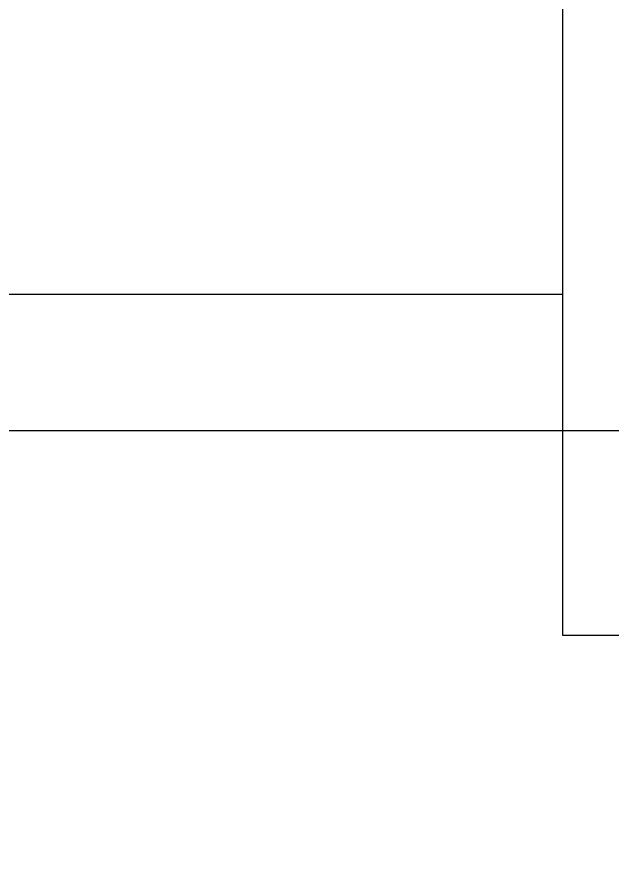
# Model space of a CAD drawing. Header units: millimetres. Extents: x 62702 to 101096, y -2454 to 12271.
# Drawn here: x 90265.3 to 90361.6, y 8930.3 to 9067.5 of the extents above; entities that cross this region are included whole.
import ezdxf

# ---------------------------------------------------------------- set-up
doc = ezdxf.new("R2010")
doc.units = ezdxf.units.MM
for name, color, linetype, lineweight in [('A-ANNO-DIMS', 7, 'Continuous', 9), ('A-ANNO-DIMS-25', 7, 'Continuous', 9), ('A-WALL-PATT', 7, 'Continuous', 9), ('P-SANR-FIXT-IDEN', 7, 'Continuous', 9)]:
    doc.layers.add(name, color=color, linetype=linetype, lineweight=lineweight)
doc.styles.add('ISOCPEUR_2', font='isocpeur.ttf', dxfattribs={"width": 0.9, "height": 62.5})
doc.dimstyles.new('ISO-2_5_0_9К_БОЛЬШОЙ_1', dxfattribs={"dimscale": 304.8, "dimtxt": 62.248823, "dimasz": 0.123031, "dimexe": 0.098425, "dimexo": 0.246063, "dimgap": 0, "dimtad": 1, "dimdec": 0, "dimrnd": 10, "dimzin": 0, "dimdsep": 46, "dimtxsty": 'ISOCPEUR_2', "dimblk1": 'OBLIQUE', "dimblk2": 'OBLIQUE', "dimsah": 1, "dimcen": 0.09, "dimdle": 0.098425, "dimazin": 0, "dimtfac": 1, "dimtdec": 4, "dimtix": 1, "dimtmove": 0, "dimatfit": 3, "dimfxl": 1, "dimtvp": 1, "dimtolj": 1, "dimtzin": 0, "dimarcsym": 2})

# ---------------------------------------------------------------- blocks, each defined once
blk = doc.blocks.new('DIMBLOCK41-Развертка 3_10-3')
at = {"layer": 'A-ANNO-DIMS-25'}
for p, q in [((90913.43, 9099.43), (90913.43, 8125.71)), ((90913.43, 8155.71), (90913.43, 9099.43)), ((89608.43, 8325), (89608.43, 8125.71)), ((89608.43, 8155.71), (89608.43, 8325)), ((89578.43, 8155.71), (90913.43, 8155.71))]:
    blk.add_line(p, q, dxfattribs=at)
at = {"layer": 'A-ANNO-DIMS-25', "lineweight": 20}
for p, q in [((89608.43, 8155.71), (89627.18, 8174.46)), ((90913.43, 8155.71), (90932.18, 8174.46)), ((89608.43, 8155.71), (89589.68, 8136.96)), ((90913.43, 8155.71), (90894.68, 8136.96))]:
    blk.add_line(p, q, dxfattribs=at)
at = {"layer": 'A-ANNO-DIMS-25', "color": 0, "insert": (90187.31, 8237.36), "char_height": 62.5, "width": 176.6909, "attachment_point": 1, "line_spacing_factor": 1.149209, "style": 'ISOCPEUR_2'}
blk.add_mtext('1300', dxfattribs=at)
blk = doc.blocks.new('_Oblique')
at = {"color": 0, "linetype": 'ByBlock', "lineweight": -2}
blk.add_line((-0.5, -0.5), (0.5, 0.5), dxfattribs=at)
blk = doc.blocks.new('М_сантехническая_рамка1 - В рамке-30590747-Развертка 3_10-3')
at = {"layer": 'P-SANR-FIXT-IDEN'}
for p, q in [((-67682.11, 9438.42), (-67905.42, 9438.42)), ((-67905.42, 9438.42), (-67905.42, 9327.97)), ((-67682.11, 9327.97), (-67682.11, 9438.42)), ((-67905.42, 9327.97), (-67682.11, 9327.97))]:
    blk.add_line(p, q, dxfattribs=at)

msp = doc.modelspace()

# ---------------------------------------------------------------- hatches: boundary and pattern name
at = {"layer": 'A-WALL-PATT'}
h = msp.add_hatch(dxfattribs=at)
h.set_pattern_fill('FP_28', color=256, style=0, pattern_type=2)
h.set_pattern_definition([(90, (89618.93, 8400), (-600, 4e-14), []), (180, (89618.93, 8400), (-7e-14, -600), [])])
h.paths.add_polyline_path([(90219.43, 8400), (90891.83, 8400), (90891.83, 8410), (90898.86, 8410), (90898.86, 8432.93), (90901.36, 8432.93), (90901.36, 8602.93), (90902.3, 8606.11), (90903.27, 8607.61), (90903.51, 8608.01), (90906.04, 8609.27), (90908.43, 8610), (90908.43, 10050), (90913.43, 10050), (90913.43, 10200), (89619.43, 10200), (89619.43, 9190), (89649.43, 9190), (89649.43, 9195), (89650.15, 9197.57), (89652.9, 9199.59), (89654.43, 9200), (89680.12, 9199.82), (89682.03, 9199.19), (89683.77, 9197.4), (89684.43, 9194.06), (89684.43, 9190), (89749.43, 9190), (89749.43, 9150), (89753.26, 9000), (90096.68, 9000.17), (90096.94, 9003.52), (90098.19, 9008.13), (90100.39, 9012.37), (90100.96, 9013.23), (90103.26, 9015.91), (90106.79, 9018.72), (90108.95, 9020.05), (90114.14, 9021.93), (90119.17, 9022.5), (90126.12, 9021.4), (90128.67, 9020.49), (90128.67, 9067.44), (90247.67, 9067.4), (90247.67, 9007.46), (90256.67, 9007.54), (90256.67, 9009.5), (90260.17, 9009.5), (90260.3, 9007.3), (90261.84, 9004.42), (90262.31, 9002.67), (90262.57, 8999.28), (90261.84, 8995.58), (90260.3, 8992.7), (90260.17, 8992.27), (90260.17, 8990.5), (90256.67, 8990.5), (90256.67, 8992.5), (90219.43, 8992.5), (90219.43, 8800), (90264.55, 8800), (90264.43, 8780), (90261.47, 8756.49), (90258.93, 8744.82), (90253.93, 8728.18), (90251.88, 8722.41), (90249.22, 8715.98), (90242.01, 8700.99), (90233.27, 8686.26), (90222.65, 8671.5), (90219.43, 8667.92), (90219.43, 8566.7)])
h.paths.add_polyline_path([(90941.04, 8400), (92032.43, 8400), (92032.43, 10200), (91813.43, 10200), (91813.43, 9220), (92016.27, 9220), (92016.27, 9204), (91813.43, 9204), (91813.43, 9200), (90924.43, 9200), (90924.49, 8609.98), (90928.72, 8608.39), (90929.62, 8607.59), (90930.94, 8605.68), (90931.5, 8602.93), (90931.5, 8432.93), (90934.01, 8432.93), (90934.01, 8410), (90941.04, 8410)])
h.paths.add_polyline_path([(90933.43, 8500), (90933.43, 9170), (91793.43, 9170), (91793.43, 8500), (90966.15, 8500)])
h.paths.add_polyline_path([(91796.27, 8500), (91796.27, 9170), (91996.27, 9170), (91996.27, 8500), (91827.3, 8500)])

# ---------------------------------------------------------------- linework, layer by layer
at = {"layer": 'P-SANR-FIXT-IDEN'}
msp.add_line((90262.67, 9022.48), (90353.71, 9022.48), dxfattribs=at)

# ---------------------------------------------------------------- block references
msp.add_blockref('М_сантехническая_рамка1 - В рамке-30590747-Развертка 3_10-3', (158259.13, -360.72), dxfattribs=at)

# ---------------------------------------------------------------- dimensions: what is measured, and where the dimension line sits
at = {"layer": 'A-ANNO-DIMS'}
dim = msp.add_linear_dim(base=(90913.43, 8155.71), p1=(89608.43, 8400), p2=(90913.43, 9174.43), dimstyle='ISO-2_5_0_9К_БОЛЬШОЙ_1', override={"dimpost": '<>', "dimfxl": 1517.486236}, dxfattribs=at)
dim.commit()
dim.dimension.update_dxf_attribs({"geometry": 'DIMBLOCK41-Развертка 3_10-3', "text_midpoint": (90260.93, 8186.96)})

doc.saveas('drawing.dxf')
